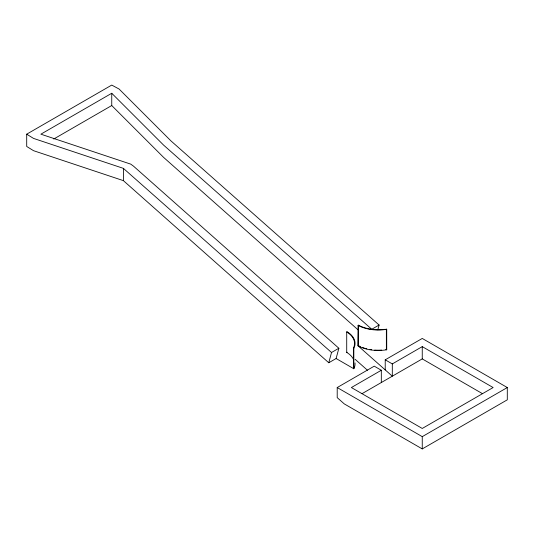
<?xml version="1.0" encoding="UTF-8"?>
<svg xmlns="http://www.w3.org/2000/svg" width="534" height="534" viewBox="0 0 534 534"><rect width="100%" height="100%" fill="white"/><g stroke="black" fill="none" stroke-linecap="round" stroke-linejoin="round"><path stroke-width="0.8" d="M353.962 367.252L353.475 368.547L353.475 348.088L353.962 346.793A29.257 16.888 0 0 0 346.713 331.908L347.093 331.721A29.744 17.175 0 0 1 353.828 348.295L353.828 368.754L336.113 358.521L328.77 362.76L123.401 180.646L33.535 150.688L26.7 146.456L26.7 134.181L111.746 85.08L119.082 89.024L170.967 140.909L379.093 325.026L377.818 329.765M328.77 362.76L331.527 352.493L338.863 348.255L133.487 166.141L130.737 164.132L40.878 134.181L111.746 93.263L163.631 145.141L371.751 329.264L379.093 325.026M336.113 358.521L338.863 348.255M358.08 325.38L358.407 325.159A28.903 16.688 0 0 0 384.133 329.385L386.723 329.304L386.723 349.763A29.39 16.968 0 0 1 358.08 345.838L358.08 325.38A29.39 16.968 0 0 0 386.723 329.304M381.323 382.531L381.323 370.256L351.379 387.544L422.254 428.462L493.122 387.544L422.254 346.626L392.31 363.914L392.31 376.19L358.08 345.838L358.407 325.159M53.76 139.014L111.746 105.538L111.746 93.263M358.08 345.838L358.434 345.631A28.883 16.674 0 0 0 360.33 346.579M385.221 369.908L385.221 359.823L422.254 338.443L507.3 387.544L507.3 399.819L422.254 448.92L344.296 403.911L337.208 397.63L337.208 387.544L374.234 366.164L381.323 370.256M362.072 393.645L422.254 358.901L482.389 393.618M337.208 387.544L422.254 436.645L507.3 387.544M346.713 331.908L346.713 352.367L347.093 352.18M385.742 349.61L386.723 349.763M331.527 352.493L123.401 168.37L33.535 138.413L26.7 134.181M385.221 359.823L392.31 363.914M353.475 348.088L353.828 348.295M346.713 352.367L346.74 352.387A29.23 16.874 0 0 1 353.782 360.016M358.387 330.125L163.631 157.417L111.746 105.538M355.117 359.289L367.452 370.229M422.254 346.626L422.254 358.901M422.254 436.645L422.254 448.92M386.369 329.098L386.369 349.556M123.401 168.37L123.401 180.646M381.636 350.077A28.883 16.674 0 0 1 374.708 350.064M371.604 349.737A28.883 16.674 0 0 1 369.975 349.49M366.818 348.822A28.883 16.674 0 0 1 365.289 348.408M364.542 348.188A28.883 16.674 0 0 1 362.379 347.434M355.003 362.886A29.744 17.175 0 0 1 353.828 368.754"/></g></svg>
